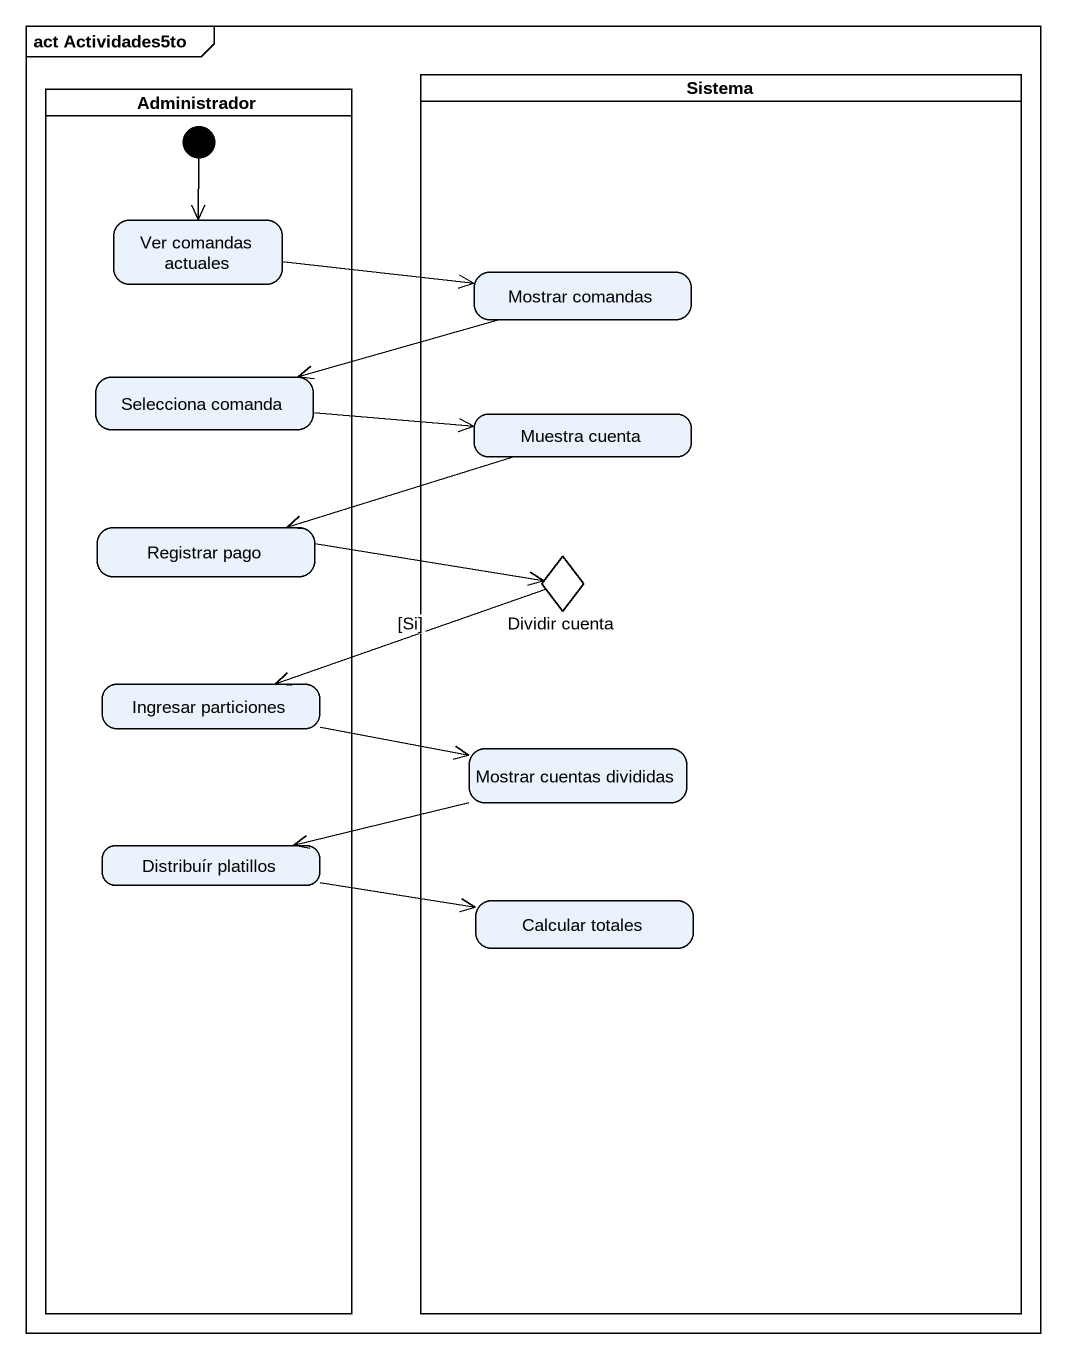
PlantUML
@startuml
mainframe act Actividades5to
hide empty description
state Administrador <<partition>> {
  state "Ver comandas actuales" as Ver_comandas_actuales
  state "Selecciona comanda" as Selecciona_comanda
  state "Registrar pago" as Registrar_pago
  state "Ingresar particiones" as Ingresar_particiones
  state "Distribuír platillos" as Distribuír_platillos
  [*] --> Ver_comandas_actuales
}
state Sistema <<partition>> {
  state "Mostrar comandas" as Mostrar_comandas
  state "Muestra cuenta" as Muestra_cuenta
  state "Dividir cuenta" as Dividir_cuenta <<choice>>
  state "Mostrar cuentas divididas" as Mostrar_cuentas_divididas
  state "Calcular totales" as Calcular_totales
}
Ver_comandas_actuales -right-> Mostrar_comandas
Mostrar_comandas -left-> Selecciona_comanda
Selecciona_comanda -right-> Muestra_cuenta
Muestra_cuenta -left-> Registrar_pago
Registrar_pago -right-> Dividir_cuenta
Dividir_cuenta -left-> Ingresar_particiones : [Si]
Ingresar_particiones -right-> Mostrar_cuentas_divididas
Mostrar_cuentas_divididas -left-> Distribuír_platillos
Distribuír_platillos -right-> Calcular_totales
@enduml
